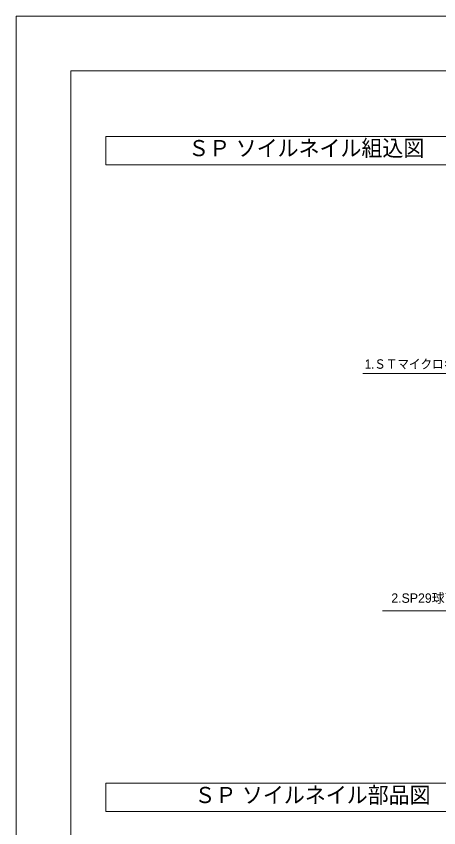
# Model space of a CAD drawing. Units: millimetres at full size, sheet at 1:2.5; details may follow other scales. Extents: x 1766 to 3446, y 896 to 2099.
# Drawn here: x 1766 to 2076, y 1503 to 2099 of the extents above; entities that cross this region are included whole.
import ezdxf
from ezdxf.enums import TextEntityAlignment as Align

# ---------------------------------------------------------------- set-up
doc = ezdxf.new("R2010")
doc.units = ezdxf.units.MM
doc.header["$LTSCALE"] = 2.5
for name, color, linetype, lineweight in [('6寸法線', 4, 'Continuous', 13), ('7 枠・タイトル', 7, 'Continuous', 13), ('DEFPOINTS_8', 7, 'Continuous', 13)]:
    doc.layers.add(name, color=color, linetype=linetype, lineweight=lineweight)
doc.layers.add('9文字', color=7, linetype='Continuous')
doc.styles.add('ＭＳ Ｐゴシック', font='')
doc.styles.get('ＭＳ Ｐゴシック').set_extended_font_data('MS PGothic')

msp = doc.modelspace()

# ---------------------------------------------------------------- linework, layer by layer
at = {"layer": '6寸法線'}
for points in [[(2177.984, 1795.393), (2174.377, 1798.855), (2135.392, 1836.272), (2020.454, 1836.272)], [(2199.918, 1734.113), (2196.787, 1730.214), (2142.028, 1662.016), (2034.801, 1662.016)]]:
    msp.add_lwpolyline(points, dxfattribs=at)
at = {"layer": '7 枠・タイトル'}
for p, q in [((1805.81, 2058.777), (3405.81, 2058.777)), ((1805.81, 2058.777), (1805.81, 950.777)), ((1831.581, 1989.7), (1831.581, 2010.498)), ((1831.581, 2010.498), (2128.214, 2010.498)), ((1831.581, 1989.7), (2128.214, 1989.7)), ((1831.581, 1514.417), (1831.581, 1535.215)), ((1831.581, 1535.215), (2128.214, 1535.215)), ((1831.581, 1514.417), (2128.214, 1514.417))]:
    msp.add_line(p, q, dxfattribs=at)
at = {"layer": 'DEFPOINTS_8'}
for q in [(3445.81, 2098.777), (1765.81, 910.777)]:
    msp.add_line((1765.81, 2098.777), q, dxfattribs=at)

# ---------------------------------------------------------------- texts
at = {"layer": '7 枠・タイトル', "style": 'ＭＳ Ｐゴシック', "width": 0.95}
for s, p in [('ＳＰ ソイルネイル組込図', (1892.169, 1992.393)), ('ＳＰ ソイルネイル部品図', (1896.764, 1517.11))]:
    msp.add_text(s, height=11.88, dxfattribs=at).set_placement(p, align=Align.BOTTOM_LEFT)
at = {"layer": '9文字', "style": 'ＭＳ Ｐゴシック', "width": 0.9}
msp.add_text('1.ＳＴマイクロキャップ F型', height=6.928, dxfattribs=at).set_placement((2022.01, 1837.715), align=Align.BOTTOM_LEFT)
at = {"layer": '9文字', "style": 'ＭＳ Ｐゴシック'}
msp.add_text('2.SP29球面六角ナット', height=6.928, dxfattribs=at).set_placement((2041.331, 1665.731), align=Align.BOTTOM_LEFT)

doc.saveas('drawing.dxf')
